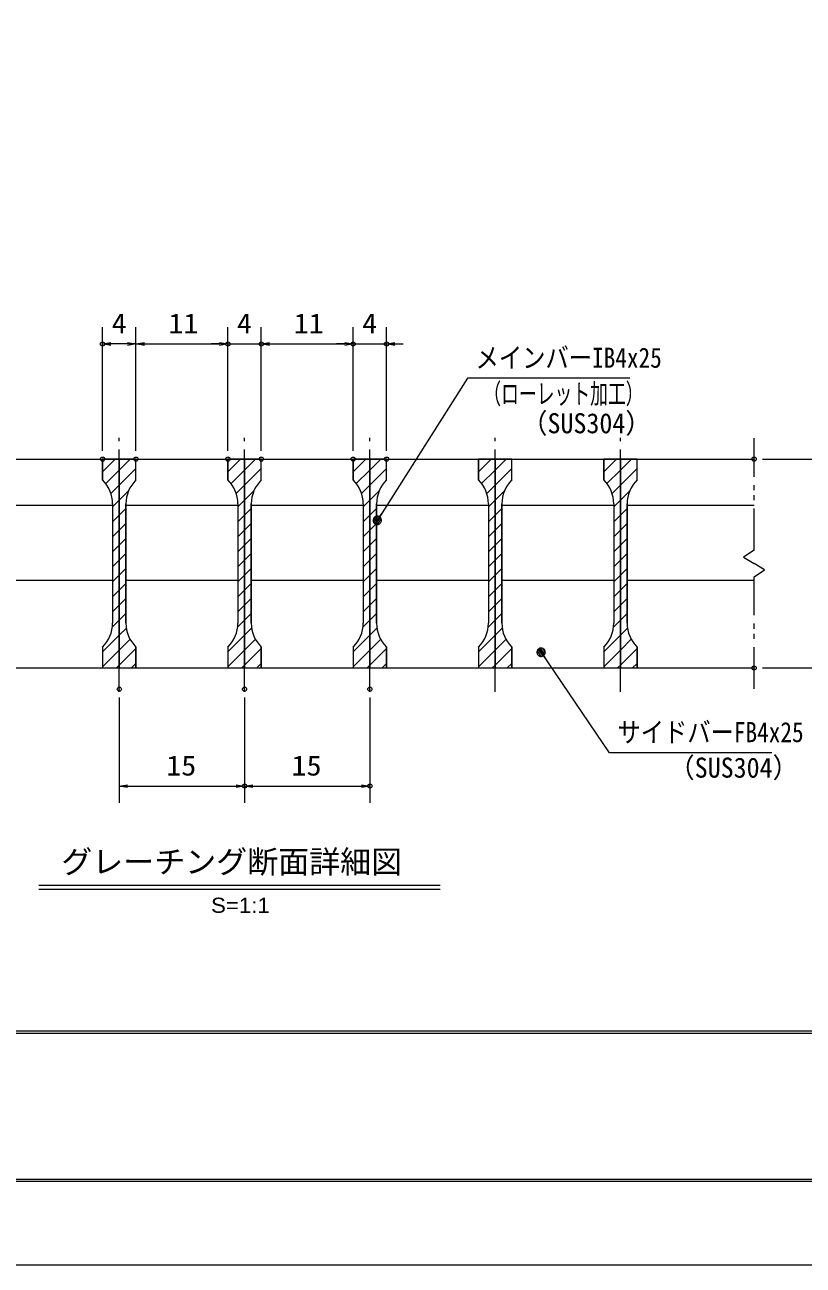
# Model space of a CAD drawing. Units: millimetres, scale not verified, with parts at other scales. Extents: x -1050 to 1050, y -742 to 742.
# Drawn here: x -626 to -160, y -742 to 0 of the extents above; entities that cross this region are included whole.
import ezdxf
from ezdxf.enums import TextEntityAlignment as Align

# ---------------------------------------------------------------- set-up
doc = ezdxf.new("R2010")
doc.units = ezdxf.units.MM
doc.header["$LTSCALE"] = 5
doc.header["$PDMODE"] = 32
doc.header["$PDSIZE"] = 2.5
doc.linetypes.add('CHAIN1', pattern=[8, 5, -1, 1, -1])
doc.linetypes.add('DOUBLE_CHAIN1', pattern=[8.8, 5, -1, 0.6, -0.6, 0.6, -1])
for name, color, linetype, lineweight in [('0-0_7-図\u3000枠', 4, 'Continuous', 9), ('0-3_寸法注釈', 2, 'Continuous', 9), ('0-4_0', 2, 'Continuous', 9), ('0-5_DEFPOINTS', 134, 'Continuous', 9), ('0-6_蓋', 5, 'Continuous', 9), ('0-7_想像線', 134, 'DOUBLE_CHAIN1', 9), ('0-8_中心線', 6, 'CHAIN1', 9), ('0-9_ハッチング', 4, 'Continuous', 9)]:
    doc.layers.add(name, color=color, linetype=linetype, lineweight=lineweight)
doc.styles.add('HG丸ｺﾞｼｯｸM-PRO', font='')
doc.styles.add('ＭＳ ゴシック', font='')
doc.styles.get('HG丸ｺﾞｼｯｸM-PRO').set_extended_font_data('HG丸ｺﾞｼｯｸM-PRO')
doc.styles.get('ＭＳ ゴシック').set_extended_font_data('MS Gothic')

# ---------------------------------------------------------------- blocks, each defined once
blk = doc.blocks.new('_OPEN')
at = {"layer": '0-4_0'}
blk.add_line((0, 0), (-5, 0), dxfattribs=at)
blk.add_lwpolyline([(-5, 0.833), (0, 0), (-5, -0.833)], dxfattribs=at)
blk = doc.blocks.new('_Dot')
at = {"layer": '0-4_0'}
for p, q in [((-2.5, 0), (-5, 0)), ((2.445, 0.5), (-2.445, 0.5)), ((1.997, 1.5), (-1.997, 1.5)), ((2.289, -0.995), (-2.289, -0.995)), ((1.499, -1.995), (-1.499, -1.995))]:
    blk.add_line(p, q, dxfattribs=at)
for points in [[(2.5, 0), (2.48, 0.313), (2.421, 0.622), (2.324, 0.92), (2.191, 1.204), (2.023, 1.469), (1.822, 1.711), (1.594, 1.926), (1.34, 2.111), (1.064, 2.262), (0.773, 2.378), (0.468, 2.456), (0.157, 2.495), (-0.157, 2.495), (-0.468, 2.456), (-0.773, 2.378), (-1.064, 2.262), (-1.34, 2.111), (-1.594, 1.926), (-1.822, 1.711), (-2.023, 1.469), (-2.191, 1.204), (-2.324, 0.92), (-2.421, 0.622), (-2.48, 0.313), (-2.5, 0), (0, 0)], [(-2.5, 0), (-2.48, -0.313), (-2.421, -0.622), (-2.324, -0.92), (-2.191, -1.204), (-2.023, -1.469), (-1.822, -1.711), (-1.594, -1.926), (-1.34, -2.111), (-1.064, -2.262), (-0.773, -2.378), (-0.468, -2.456), (-0.157, -2.495), (0.157, -2.495), (0.468, -2.456), (0.773, -2.378), (1.064, -2.262), (1.34, -2.111), (1.594, -1.926), (1.822, -1.711), (2.023, -1.469), (2.191, -1.204), (2.324, -0.92), (2.421, -0.622), (2.48, -0.313), (2.5, 0), (0, 0)]]:
    blk.add_lwpolyline(points, close=True, dxfattribs=at)

msp = doc.modelspace()

# ---------------------------------------------------------------- linework, layer by layer
at = {"layer": '0-0_7-図\u3000枠'}
for p, q in [((998.75, -602.5), (-973.75, -602.5)), ((998.75, -603.75), (-973.75, -603.75)), ((1000, -692.5), (-975, -692.5)), ((998.75, -691.25), (-973.75, -691.25))]:
    msp.add_line(p, q, dxfattribs=at)
at = {"layer": '0-3_寸法注釈'}
for p, q in [((-579.475, -254.975), (-579.475, -181.067)), ((-559.475, -254.975), (-559.475, -181.067)), ((-559.475, -254.975), (-559.475, -181.067)), ((-504.475, -254.975), (-504.475, -181.067)), ((-504.475, -254.975), (-504.475, -181.067)), ((-484.475, -254.975), (-484.475, -181.067)), ((-484.475, -254.975), (-484.475, -181.067)), ((-429.475, -254.975), (-429.475, -181.067)), ((-429.475, -254.975), (-429.475, -181.067)), ((-409.475, -254.975), (-409.475, -181.067)), ((-564.475, -191.067), (-574.475, -191.067)), ((-554.475, -191.067), (-509.475, -191.067)), ((-509.475, -191.067), (-514.475, -191.067)), ((-504.475, -191.067), (-484.475, -191.067)), ((-479.475, -191.067), (-474.475, -191.067)), ((-479.475, -191.067), (-434.475, -191.067)), ((-434.475, -191.067), (-439.475, -191.067)), ((-429.475, -191.067), (-409.475, -191.067)), ((-404.475, -191.067), (-399.475, -191.067)), ((-184.475, -259.975), (-129.31, -259.975)), ((-184.475, -384.975), (-129.31, -384.975)), ((-569.475, -402.677), (-569.475, -465.695)), ((-494.475, -402.677), (-494.475, -465.695)), ((-494.475, -402.677), (-494.475, -465.695)), ((-419.475, -402.677), (-419.475, -465.695)), ((-564.475, -455.695), (-499.475, -455.695)), ((-489.475, -455.695), (-424.475, -455.695)), ((-617.576, -514.994), (-377.371, -514.994)), ((-617.576, -517.494), (-377.371, -517.494))]:
    msp.add_line(p, q, dxfattribs=at)
for points in [[(-263.789, -211.583), (-360.979, -211.583), (-414.49, -295.833)], [(-178.889, -435.719), (-276.079, -435.719), (-316.389, -376.399)]]:
    msp.add_lwpolyline(points, dxfattribs=at)
at = {"layer": '0-5_DEFPOINTS'}
msp.add_lwpolyline([(-1050, -742.5), (-1050, 742.5), (1050, 742.5), (1050, -742.5)], close=True, dxfattribs=at)
for p in [(-579.475, -191.067), (-504.475, -191.067), (-484.475, -191.067), (-429.475, -191.067), (-409.475, -191.067), (-579.475, -259.975), (-559.475, -259.975), (-504.475, -259.975), (-484.475, -259.975), (-429.475, -259.975), (-409.475, -259.975), (-189.475, -259.975), (-189.475, -384.975), (-569.475, -397.677), (-494.475, -397.677), (-419.475, -397.677), (-494.475, -455.695), (-419.475, -455.695)]:
    msp.add_point(p, dxfattribs=at)
at = {"layer": '0-6_蓋'}
for p, q in [((-799.475, -259.975), (-189.475, -259.975)), ((-579.475, -272.475), (-579.475, -259.975)), ((-559.475, -259.975), (-579.475, -259.975)), ((-559.475, -272.475), (-559.475, -259.975)), ((-484.475, -259.975), (-504.475, -259.975)), ((-504.475, -272.475), (-504.475, -259.975)), ((-484.475, -272.475), (-484.475, -259.975)), ((-429.475, -272.475), (-429.475, -259.975)), ((-409.475, -259.975), (-429.475, -259.975)), ((-409.475, -272.475), (-409.475, -259.975)), ((-354.475, -272.475), (-354.475, -259.975)), ((-334.475, -259.975), (-354.475, -259.975)), ((-334.475, -272.475), (-334.475, -259.975)), ((-259.475, -259.975), (-279.475, -259.975)), ((-279.475, -272.475), (-279.475, -259.975)), ((-259.475, -272.475), (-259.475, -259.975)), ((-640.475, -287.475), (-573.475, -287.475)), ((-573.475, -286.758), (-573.475, -358.192)), ((-565.475, -286.758), (-565.475, -358.192)), ((-565.475, -287.475), (-498.475, -287.475)), ((-498.475, -286.758), (-498.475, -358.192)), ((-490.475, -286.758), (-490.475, -358.192)), ((-490.475, -287.475), (-423.475, -287.475)), ((-423.475, -286.758), (-423.475, -358.192)), ((-415.475, -286.758), (-415.475, -358.192)), ((-415.475, -287.475), (-348.475, -287.475)), ((-348.475, -286.758), (-348.475, -358.192)), ((-340.475, -286.758), (-340.475, -358.192)), ((-340.475, -287.475), (-273.475, -287.475)), ((-273.475, -286.758), (-273.475, -358.192)), ((-265.475, -286.758), (-265.475, -358.192)), ((-265.475, -287.475), (-189.475, -287.475)), ((-640.475, -332.475), (-573.475, -332.475)), ((-565.475, -332.475), (-498.475, -332.475)), ((-490.475, -332.475), (-423.475, -332.475)), ((-415.475, -332.475), (-348.475, -332.475)), ((-340.475, -332.475), (-273.475, -332.475)), ((-265.475, -332.475), (-189.475, -332.475)), ((-579.475, -372.475), (-579.475, -384.975)), ((-559.475, -372.475), (-559.475, -384.975)), ((-504.475, -372.475), (-504.475, -384.975)), ((-484.475, -372.475), (-484.475, -384.975)), ((-429.475, -372.475), (-429.475, -384.975)), ((-409.475, -372.475), (-409.475, -384.975)), ((-354.475, -372.475), (-354.475, -384.975)), ((-334.475, -372.475), (-334.475, -384.975)), ((-279.475, -372.475), (-279.475, -384.975)), ((-259.475, -372.475), (-259.475, -384.975)), ((-799.475, -384.975), (-189.475, -384.975)), ((-579.475, -384.975), (-559.475, -384.975)), ((-504.475, -384.975), (-484.475, -384.975)), ((-429.475, -384.975), (-409.475, -384.975)), ((-354.475, -384.975), (-334.475, -384.975)), ((-279.475, -384.975), (-259.475, -384.975))]:
    msp.add_line(p, q, dxfattribs=at)
for centre, start, end in [((-593.475, -286.758), 0, 45.573), ((-545.475, -286.758), 134.427, 180), ((-518.475, -286.758), 0, 45.573), ((-470.475, -286.758), 134.427, 180), ((-443.475, -286.758), 0, 45.573), ((-395.475, -286.758), 134.427, 180), ((-368.475, -286.758), 0, 45.573), ((-320.475, -286.758), 134.427, 180), ((-293.475, -286.758), 0, 45.573), ((-245.475, -286.758), 134.427, 180), ((-593.475, -358.192), 314.427, 0), ((-545.475, -358.192), 180, 225.573), ((-518.475, -358.192), 314.427, 0), ((-470.475, -358.192), 180, 225.573), ((-443.475, -358.192), 314.427, 0), ((-395.475, -358.192), 180, 225.573), ((-368.475, -358.192), 314.427, 0), ((-320.475, -358.192), 180, 225.573), ((-293.475, -358.192), 314.427, 0), ((-245.475, -358.192), 180, 225.573)]:
    msp.add_arc(centre, 20, start, end, dxfattribs=at)
at = {"layer": '0-7_想像線'}
for p, q in [((-189.475, -314.526), (-189.475, -247.475)), ((-189.475, -314.526), (-195.768, -318.739)), ((-195.768, -318.739), (-189.475, -322.475)), ((-183.182, -326.211), (-189.475, -322.475)), ((-189.475, -330.424), (-183.182, -326.211)), ((-189.475, -397.475), (-189.475, -330.424))]:
    msp.add_line(p, q, dxfattribs=at)
at = {"layer": '0-8_中心線'}
for p, q in [((-569.475, -399.202), (-569.475, -247.273)), ((-494.475, -399.202), (-494.475, -247.273)), ((-419.475, -399.202), (-419.475, -247.273)), ((-344.475, -399.202), (-344.475, -247.273)), ((-269.475, -399.202), (-269.475, -247.273))]:
    msp.add_line(p, q, dxfattribs=at)
at = {"layer": '0-9_ハッチング'}
for p, q in [((-579.475, -259.975), (-579.475, -272.475)), ((-579.475, -267.557), (-571.893, -259.975)), ((-504.475, -259.975), (-504.475, -272.475)), ((-504.475, -267.557), (-496.893, -259.975)), ((-429.475, -259.975), (-429.475, -272.475)), ((-429.475, -267.557), (-421.893, -259.975)), ((-354.475, -259.975), (-354.475, -272.475)), ((-354.475, -267.557), (-346.893, -259.975)), ((-279.475, -259.975), (-279.475, -272.475)), ((-279.475, -267.557), (-271.893, -259.975)), ((-573.475, -286.758), (-573.475, -358.192)), ((-569.475, -293.478), (-565.475, -289.478)), ((-565.475, -358.192), (-565.475, -286.758)), ((-498.475, -286.758), (-498.475, -358.192)), ((-494.475, -293.478), (-490.475, -289.478)), ((-490.475, -358.192), (-490.475, -286.758)), ((-423.475, -286.758), (-423.475, -358.192)), ((-419.475, -293.478), (-415.475, -289.478)), ((-415.475, -358.192), (-415.475, -286.758)), ((-348.475, -286.758), (-348.475, -358.192)), ((-344.475, -293.478), (-340.475, -289.478)), ((-340.475, -358.192), (-340.475, -286.758)), ((-273.475, -286.758), (-273.475, -358.192)), ((-269.475, -293.478), (-265.475, -289.478)), ((-265.475, -358.192), (-265.475, -286.758)), ((-573.475, -297.478), (-569.475, -293.478)), ((-498.475, -297.478), (-494.475, -293.478)), ((-423.475, -297.478), (-419.475, -293.478)), ((-348.475, -297.478), (-344.475, -293.478)), ((-273.475, -297.478), (-269.475, -293.478)), ((-573.475, -306.459), (-569.475, -302.459)), ((-569.475, -302.459), (-565.475, -298.459)), ((-498.475, -306.459), (-494.475, -302.459)), ((-494.475, -302.459), (-490.475, -298.459)), ((-423.475, -306.459), (-419.475, -302.459)), ((-419.475, -302.459), (-415.475, -298.459)), ((-348.475, -306.459), (-344.475, -302.459)), ((-344.475, -302.459), (-340.475, -298.459)), ((-273.475, -306.459), (-269.475, -302.459)), ((-269.475, -302.459), (-265.475, -298.459)), ((-573.475, -315.439), (-569.475, -311.439)), ((-569.475, -311.439), (-565.475, -307.439)), ((-498.475, -315.439), (-494.475, -311.439)), ((-494.475, -311.439), (-490.475, -307.439)), ((-423.475, -315.439), (-419.475, -311.439)), ((-419.475, -311.439), (-415.475, -307.439)), ((-348.475, -315.439), (-344.475, -311.439)), ((-344.475, -311.439), (-340.475, -307.439)), ((-273.475, -315.439), (-269.475, -311.439)), ((-269.475, -311.439), (-265.475, -307.439)), ((-569.475, -320.419), (-565.475, -316.419)), ((-494.475, -320.419), (-490.475, -316.419)), ((-419.475, -320.419), (-415.475, -316.419)), ((-344.475, -320.419), (-340.475, -316.419)), ((-269.475, -320.419), (-265.475, -316.419)), ((-573.475, -324.419), (-569.475, -320.419)), ((-569.475, -329.399), (-565.475, -325.399)), ((-498.475, -324.419), (-494.475, -320.419)), ((-494.475, -329.399), (-490.475, -325.399)), ((-423.475, -324.419), (-419.475, -320.419)), ((-419.475, -329.399), (-415.475, -325.399)), ((-348.475, -324.419), (-344.475, -320.419)), ((-344.475, -329.399), (-340.475, -325.399)), ((-273.475, -324.419), (-269.475, -320.419)), ((-269.475, -329.399), (-265.475, -325.399)), ((-573.475, -333.399), (-569.475, -329.399)), ((-498.475, -333.399), (-494.475, -329.399)), ((-423.475, -333.399), (-419.475, -329.399)), ((-348.475, -333.399), (-344.475, -329.399)), ((-273.475, -333.399), (-269.475, -329.399)), ((-573.475, -342.38), (-569.475, -338.38)), ((-569.475, -338.38), (-565.475, -334.38)), ((-498.475, -342.38), (-494.475, -338.38)), ((-494.475, -338.38), (-490.475, -334.38)), ((-423.475, -342.38), (-419.475, -338.38)), ((-419.475, -338.38), (-415.475, -334.38)), ((-348.475, -342.38), (-344.475, -338.38)), ((-344.475, -338.38), (-340.475, -334.38)), ((-273.475, -342.38), (-269.475, -338.38)), ((-269.475, -338.38), (-265.475, -334.38)), ((-573.475, -351.36), (-569.475, -347.36)), ((-569.475, -347.36), (-565.475, -343.36)), ((-498.475, -351.36), (-494.475, -347.36)), ((-494.475, -347.36), (-490.475, -343.36)), ((-423.475, -351.36), (-419.475, -347.36)), ((-419.475, -347.36), (-415.475, -343.36)), ((-348.475, -351.36), (-344.475, -347.36)), ((-344.475, -347.36), (-340.475, -343.36)), ((-273.475, -351.36), (-269.475, -347.36)), ((-269.475, -347.36), (-265.475, -343.36)), ((-562.189, -384.975), (-559.475, -382.261)), ((-487.189, -384.975), (-484.475, -382.261)), ((-412.189, -384.975), (-409.475, -382.261)), ((-337.189, -384.975), (-334.475, -382.261)), ((-262.189, -384.975), (-259.475, -382.261))]:
    msp.add_line(p, q, dxfattribs=at)
for points in [[(-579.475, -372.475), (-579.475, -384.975), (-569.475, -384.975), (-569.475, -259.975), (-579.475, -259.975)], [(-577.585, -274.648), (-569.475, -266.537), (-562.913, -259.975)], [(-574.475, -280.518), (-569.475, -275.518), (-559.475, -265.518)], [(-569.475, -259.975), (-569.475, -384.975), (-559.475, -384.975), (-559.475, -372.475)], [(-559.475, -272.475), (-559.475, -259.975), (-569.475, -259.975)], [(-504.475, -372.475), (-504.475, -384.975), (-494.475, -384.975), (-494.475, -259.975), (-504.475, -259.975)], [(-502.585, -274.648), (-494.475, -266.537), (-487.913, -259.975)], [(-499.475, -280.518), (-494.475, -275.518), (-484.475, -265.518)], [(-494.475, -259.975), (-494.475, -384.975), (-484.475, -384.975), (-484.475, -372.475)], [(-484.475, -272.475), (-484.475, -259.975), (-494.475, -259.975)], [(-429.475, -372.475), (-429.475, -384.975), (-419.475, -384.975), (-419.475, -259.975), (-429.475, -259.975)], [(-427.585, -274.648), (-419.475, -266.537), (-412.913, -259.975)], [(-424.475, -280.518), (-419.475, -275.518), (-409.475, -265.518)], [(-419.475, -259.975), (-419.475, -384.975), (-409.475, -384.975), (-409.475, -372.475)], [(-409.475, -272.475), (-409.475, -259.975), (-419.475, -259.975)], [(-354.475, -372.475), (-354.475, -384.975), (-344.475, -384.975), (-344.475, -259.975), (-354.475, -259.975)], [(-352.585, -274.648), (-344.475, -266.537), (-337.913, -259.975)], [(-349.475, -280.518), (-344.475, -275.518), (-334.475, -265.518)], [(-344.475, -259.975), (-344.475, -384.975), (-334.475, -384.975), (-334.475, -372.475)], [(-334.475, -272.475), (-334.475, -259.975), (-344.475, -259.975)], [(-279.475, -372.475), (-279.475, -384.975), (-269.475, -384.975), (-269.475, -259.975), (-279.475, -259.975)], [(-277.585, -274.648), (-269.475, -266.537), (-262.913, -259.975)], [(-274.475, -280.518), (-269.475, -275.518), (-259.475, -265.518)], [(-269.475, -259.975), (-269.475, -384.975), (-259.475, -384.975), (-259.475, -372.475)], [(-259.475, -272.475), (-259.475, -259.975), (-269.475, -259.975)], [(-573.475, -288.498), (-569.475, -284.498), (-563.742, -278.765)], [(-498.475, -288.498), (-494.475, -284.498), (-488.742, -278.765)], [(-423.475, -288.498), (-419.475, -284.498), (-413.742, -278.765)], [(-348.475, -288.498), (-344.475, -284.498), (-338.742, -278.765)], [(-273.475, -288.498), (-269.475, -284.498), (-263.742, -278.765)], [(-573.661, -360.526), (-569.475, -356.34), (-565.475, -352.34)], [(-498.661, -360.526), (-494.475, -356.34), (-490.475, -352.34)], [(-423.661, -360.526), (-419.475, -356.34), (-415.475, -352.34)], [(-348.661, -360.526), (-344.475, -356.34), (-340.475, -352.34)], [(-273.661, -360.526), (-269.475, -356.34), (-265.475, -352.34)], [(-579.475, -375.32), (-569.475, -365.32), (-565.244, -361.089)], [(-504.475, -375.32), (-494.475, -365.32), (-490.244, -361.089)], [(-429.475, -375.32), (-419.475, -365.32), (-415.244, -361.089)], [(-354.475, -375.32), (-344.475, -365.32), (-340.244, -361.089)], [(-279.475, -375.32), (-269.475, -365.32), (-265.244, -361.089)], [(-579.475, -384.301), (-569.475, -374.301), (-562.977, -367.802)], [(-504.475, -384.301), (-494.475, -374.301), (-487.977, -367.802)], [(-429.475, -384.301), (-419.475, -374.301), (-412.977, -367.802)], [(-354.475, -384.301), (-344.475, -374.301), (-337.977, -367.802)], [(-279.475, -384.301), (-269.475, -374.301), (-262.977, -367.802)], [(-571.169, -384.975), (-569.475, -383.281), (-559.475, -373.281)], [(-496.169, -384.975), (-494.475, -383.281), (-484.475, -373.281)], [(-421.169, -384.975), (-419.475, -383.281), (-409.475, -373.281)], [(-346.169, -384.975), (-344.475, -383.281), (-334.475, -373.281)], [(-271.169, -384.975), (-269.475, -383.281), (-259.475, -373.281)]]:
    msp.add_lwpolyline(points, dxfattribs=at)
for centre, start, end in [((-593.475, -286.758), 0, 45.573), ((-545.475, -286.758), 134.427, 180), ((-518.475, -286.758), 0, 45.573), ((-470.475, -286.758), 134.427, 180), ((-443.475, -286.758), 0, 45.573), ((-395.475, -286.758), 134.427, 180), ((-368.475, -286.758), 0, 45.573), ((-320.475, -286.758), 134.427, 180), ((-293.475, -286.758), 0, 45.573), ((-245.475, -286.758), 134.427, 180), ((-593.475, -358.192), 314.427, 0), ((-545.475, -358.192), 180, 225.573), ((-518.475, -358.192), 314.427, 0), ((-470.475, -358.192), 180, 225.573), ((-443.475, -358.192), 314.427, 0), ((-395.475, -358.192), 180, 225.573), ((-368.475, -358.192), 314.427, 0), ((-320.475, -358.192), 180, 225.573), ((-293.475, -358.192), 314.427, 0), ((-245.475, -358.192), 180, 225.573)]:
    msp.add_arc(centre, 20, start, end, dxfattribs=at)

# ---------------------------------------------------------------- block references
at = {"layer": '0-3_寸法注釈'}
for name, p, rotation in [('_OPEN', (-579.475, -191.067), 180), ('_OPEN', (-559.475, -191.067), 180), ('_OPEN', (-484.475, -191.067), 180), ('_OPEN', (-484.475, -191.067), 180), ('_OPEN', (-409.475, -191.067), 180), ('_Dot', (-415.034, -296.673), 237.09638), ('_Dot', (-316.961, -375.578), 124.85308), ('_OPEN', (-569.475, -455.695), 180), ('_OPEN', (-494.475, -455.695), 180)]:
    msp.add_blockref(name, p, dxfattribs=dict(at, rotation=rotation))
for p in [(-559.475, -191.067), (-504.475, -191.067), (-504.475, -191.067), (-429.475, -191.067), (-429.475, -191.067), (-494.475, -455.695), (-419.475, -455.695)]:
    msp.add_blockref('_OPEN', p, dxfattribs=at)

# ---------------------------------------------------------------- texts
at = {"layer": '0-3_寸法注釈', "color": 7}
for s, height, style, width, p in [('4', 12.02, 'ＭＳ ゴシック', 1.1, (-574.06, -188.38)), ('11', 12.02, 'ＭＳ ゴシック', 1.1, (-540.053, -188.38)), ('4', 12.02, 'ＭＳ ゴシック', 1.1, (-499.06, -188.38)), ('11', 12.02, 'ＭＳ ゴシック', 1.1, (-465.053, -188.38)), ('4', 12.02, 'ＭＳ ゴシック', 1.1, (-424.06, -188.38)), ('メインバーIB4x25', 12.03, 'ＭＳ ゴシック', 0.85, (-356.202, -208.896)), ('（ローレット加工）', 12.02, 'ＭＳ ゴシック', 0.65, (-351.568, -230.451)), ('（SUS304）', 12.02, 'ＭＳ ゴシック', 0.95, (-328.722, -248.116)), ('サイドバーFB4x25', 12.03, 'ＭＳ ゴシック', 0.85, (-271.302, -433.032)), ('15', 12.02, 'ＭＳ ゴシック', 1.1, (-541.363, -453.008)), ('15', 12.02, 'ＭＳ ゴシック', 1.1, (-466.363, -453.008)), ('（SUS304）', 12.02, 'ＭＳ ゴシック', 0.95, (-240.593, -454.275)), ('S=1:1', 9.062, 'HG丸ｺﾞｼｯｸM-PRO', 1.1, (-514.549, -534.295))]:
    msp.add_text(s, height=height, dxfattribs=dict(at, style=style, width=width)).set_placement(p, align=Align.BOTTOM_LEFT)
at = {"layer": '0-3_寸法注釈', "color": 7, "style": 'HG丸ｺﾞｼｯｸM-PRO'}
msp.add_text('グレーチング断面詳細図', height=13.6, dxfattribs=at).set_placement((-604.214, -511.882), align=Align.BOTTOM_LEFT)

doc.saveas('drawing.dxf')
